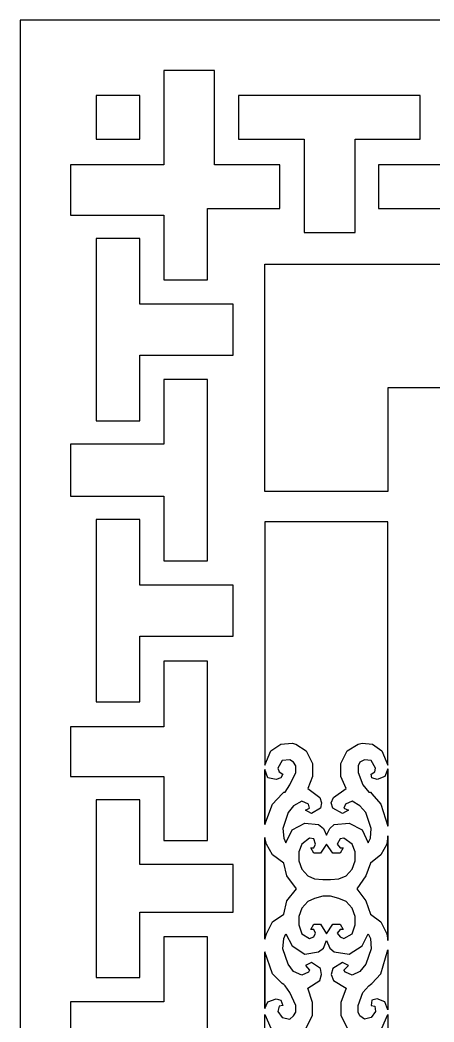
# Model space of a CAD drawing. Header units: centimetres. Extents: x -6.6 to 5.7, y -11.1 to 14.
# Drawn here: x -6.64 to -3.71, y 6.9 to 13.99 of the extents above; entities that cross this region are included whole.
import ezdxf

# ---------------------------------------------------------------- set-up
doc = ezdxf.new("R2010")
doc.units = ezdxf.units.CM
doc.header["$MEASUREMENT"] = 0

msp = doc.modelspace()

# ---------------------------------------------------------------- linework, layer by layer
at = {"color": 177}
for points, knots in [([(-6.63835, 13.98566), (-6.63835, 13.98566), (5.6716, 13.98566), (5.6716, 13.98566), (5.6716, 13.98566), (5.6716, 13.98566), (5.6716, 1.68635), (5.6716, 1.68635), (5.6716, 1.68635), (5.6716, 1.68635), (-6.63835, 1.68635), (-6.63835, 1.68635), (-6.63835, 1.68635), (-6.63835, 1.68635), (-6.63835, 13.98566), (-6.63835, 13.98566)], [0, 0, 0, 0, 0.2, 0.2, 0.2, 0.2, 0.4, 0.4, 0.4, 0.4, 0.6, 0.6, 0.6, 0.6, 1, 1, 1, 1]), ([(-5.2635, 13.6286), (-5.2635, 13.6286), (-5.2635, 12.9625), (-5.2635, 12.9625), (-5.2635, 12.9625), (-5.2635, 12.9625), (-4.79983, 12.9625), (-4.79983, 12.9625), (-4.79983, 12.9625), (-4.79983, 12.9625), (-4.79983, 12.65339), (-4.79983, 12.65339), (-4.79983, 12.65339), (-4.79983, 12.65339), (-5.31144, 12.65339), (-5.31144, 12.65339), (-5.31144, 12.65339), (-5.31144, 12.65339), (-5.31144, 12.14717), (-5.31144, 12.14717), (-5.31144, 12.14717), (-5.31144, 12.14717), (-5.62048, 12.14717), (-5.62048, 12.14717), (-5.62048, 12.14717), (-5.62048, 12.14717), (-5.62048, 12.60549), (-5.62048, 12.60549), (-5.62048, 12.60549), (-5.62048, 12.60549), (-6.28131, 12.60549), (-6.28131, 12.60549), (-6.28131, 12.60549), (-6.28131, 12.60549), (-6.28131, 12.9625), (-6.28131, 12.9625), (-6.28131, 12.9625), (-6.28131, 12.9625), (-5.62048, 12.9625), (-5.62048, 12.9625), (-5.62048, 12.9625), (-5.62048, 12.9625), (-5.62048, 13.6286), (-5.62048, 13.6286), (-5.62048, 13.6286), (-5.62048, 13.6286), (-5.2635, 13.6286), (-5.2635, 13.6286)], [0, 0, 0, 0, 0.0769231, 0.0769231, 0.0769231, 0.0769231, 0.1538462, 0.1538462, 0.1538462, 0.1538462, 0.2307692, 0.2307692, 0.2307692, 0.2307692, 0.3076923, 0.3076923, 0.3076923, 0.3076923, 0.3846154, 0.3846154, 0.3846154, 0.3846154, 0.4615385, 0.4615385, 0.4615385, 0.4615385, 0.5384615, 0.5384615, 0.5384615, 0.5384615, 0.6153846, 0.6153846, 0.6153846, 0.6153846, 0.6923077, 0.6923077, 0.6923077, 0.6923077, 0.7692308, 0.7692308, 0.7692308, 0.7692308, 0.8461538, 0.8461538, 0.8461538, 0.8461538, 1, 1, 1, 1]), ([(-3.27577, 13.6286), (-3.27577, 13.6286), (-3.27577, 12.9625), (-3.27577, 12.9625), (-3.27577, 12.9625), (-3.27577, 12.9625), (-2.81215, 12.9625), (-2.81215, 12.9625), (-2.81215, 12.9625), (-2.81215, 12.9625), (-2.81215, 12.65339), (-2.81215, 12.65339), (-2.81215, 12.65339), (-2.81215, 12.65339), (-4.10177, 12.65339), (-4.10177, 12.65339), (-4.10177, 12.65339), (-4.10177, 12.65339), (-4.10177, 12.9625), (-4.10177, 12.9625), (-4.10177, 12.9625), (-4.10177, 12.9625), (-3.63814, 12.9625), (-3.63814, 12.9625), (-3.63814, 12.9625), (-3.63814, 12.9625), (-3.63814, 13.6286), (-3.63814, 13.6286), (-3.63814, 13.6286), (-3.63814, 13.6286), (-3.27577, 13.6286), (-3.27577, 13.6286)], [0, 0, 0, 0, 0.1111111, 0.1111111, 0.1111111, 0.1111111, 0.2222222, 0.2222222, 0.2222222, 0.2222222, 0.3333333, 0.3333333, 0.3333333, 0.3333333, 0.4444444, 0.4444444, 0.4444444, 0.4444444, 0.5555556, 0.5555556, 0.5555556, 0.5555556, 0.6666667, 0.6666667, 0.6666667, 0.6666667, 0.7777778, 0.7777778, 0.7777778, 0.7777778, 1, 1, 1, 1]), ([(-5.79106, 13.45281), (-5.79106, 13.45281), (-5.79106, 13.14368), (-5.79106, 13.14368), (-5.79106, 13.14368), (-5.79106, 13.14368), (-6.10016, 13.14368), (-6.10016, 13.14368), (-6.10016, 13.14368), (-6.10016, 13.14368), (-6.10016, 13.45281), (-6.10016, 13.45281), (-6.10016, 13.45281), (-6.10016, 13.45281), (-5.79106, 13.45281), (-5.79106, 13.45281)], [0, 0, 0, 0, 0.2, 0.2, 0.2, 0.2, 0.4, 0.4, 0.4, 0.4, 0.6, 0.6, 0.6, 0.6, 1, 1, 1, 1]), ([(-4.62935, 12.4829), (-4.62935, 12.4829), (-4.62935, 13.14368), (-4.62935, 13.14368), (-4.62935, 13.14368), (-4.62935, 13.14368), (-5.09296, 13.14368), (-5.09296, 13.14368), (-5.09296, 13.14368), (-5.09296, 13.14368), (-5.09296, 13.45281), (-5.09296, 13.45281), (-5.09296, 13.45281), (-5.09296, 13.45281), (-3.80866, 13.45281), (-3.80866, 13.45281), (-3.80866, 13.45281), (-3.80866, 13.45281), (-3.80866, 13.14368), (-3.80866, 13.14368), (-3.80866, 13.14368), (-3.80866, 13.14368), (-4.26694, 13.14368), (-4.26694, 13.14368), (-4.26694, 13.14368), (-4.26694, 13.14368), (-4.26694, 12.4829), (-4.26694, 12.4829), (-4.26694, 12.4829), (-4.26694, 12.4829), (-4.62935, 12.4829), (-4.62935, 12.4829)], [0, 0, 0, 0, 0.1111111, 0.1111111, 0.1111111, 0.1111111, 0.2222222, 0.2222222, 0.2222222, 0.2222222, 0.3333333, 0.3333333, 0.3333333, 0.3333333, 0.4444444, 0.4444444, 0.4444444, 0.4444444, 0.5555556, 0.5555556, 0.5555556, 0.5555556, 0.6666667, 0.6666667, 0.6666667, 0.6666667, 0.7777778, 0.7777778, 0.7777778, 0.7777778, 1, 1, 1, 1]), ([(-5.13021, 11.6143), (-5.13021, 11.6143), (-5.79106, 11.6143), (-5.79106, 11.6143), (-5.79106, 11.6143), (-5.79106, 11.6143), (-5.79106, 11.15066), (-5.79106, 11.15066), (-5.79106, 11.15066), (-5.79106, 11.15066), (-6.10016, 11.15066), (-6.10016, 11.15066), (-6.10016, 11.15066), (-6.10016, 11.15066), (-6.10016, 12.44027), (-6.10016, 12.44027), (-6.10016, 12.44027), (-6.10016, 12.44027), (-5.79106, 12.44027), (-5.79106, 12.44027), (-5.79106, 12.44027), (-5.79106, 12.44027), (-5.79106, 11.9766), (-5.79106, 11.9766), (-5.79106, 11.9766), (-5.79106, 11.9766), (-5.13021, 11.9766), (-5.13021, 11.9766), (-5.13021, 11.9766), (-5.13021, 11.9766), (-5.13021, 11.6143), (-5.13021, 11.6143)], [0, 0, 0, 0, 0.1111111, 0.1111111, 0.1111111, 0.1111111, 0.2222222, 0.2222222, 0.2222222, 0.2222222, 0.3333333, 0.3333333, 0.3333333, 0.3333333, 0.4444444, 0.4444444, 0.4444444, 0.4444444, 0.5555556, 0.5555556, 0.5555556, 0.5555556, 0.6666667, 0.6666667, 0.6666667, 0.6666667, 0.7777778, 0.7777778, 0.7777778, 0.7777778, 1, 1, 1, 1]), ([(-3.29708, 11.38507), (-3.29708, 11.38507), (-3.29708, 12.25906), (-3.29708, 12.25906), (-3.29708, 12.25906), (-3.29708, 12.25906), (-4.90647, 12.25906), (-4.90647, 12.25906), (-4.90647, 12.25906), (-4.90647, 12.25906), (-4.90647, 10.6497), (-4.90647, 10.6497), (-4.90647, 10.6497), (-4.90647, 10.6497), (-4.03781, 10.6497), (-4.03781, 10.6497), (-4.03781, 10.6497), (-4.03781, 10.6497), (-4.03781, 11.38507), (-4.03781, 11.38507), (-4.03781, 11.38507), (-4.03781, 11.38507), (-3.29708, 11.38507), (-3.29708, 11.38507)], [0, 0, 0, 0, 0.1428571, 0.1428571, 0.1428571, 0.1428571, 0.2857143, 0.2857143, 0.2857143, 0.2857143, 0.4285714, 0.4285714, 0.4285714, 0.4285714, 0.5714286, 0.5714286, 0.5714286, 0.5714286, 0.7142857, 0.7142857, 0.7142857, 0.7142857, 1, 1, 1, 1]), ([(-6.28131, 10.98548), (-6.28131, 10.98548), (-5.62048, 10.98548), (-5.62048, 10.98548), (-5.62048, 10.98548), (-5.62048, 10.98548), (-5.62048, 11.44373), (-5.62048, 11.44373), (-5.62048, 11.44373), (-5.62048, 11.44373), (-5.31144, 11.44373), (-5.31144, 11.44373), (-5.31144, 11.44373), (-5.31144, 11.44373), (-5.31144, 10.15946), (-5.31144, 10.15946), (-5.31144, 10.15946), (-5.31144, 10.15946), (-5.62048, 10.15946), (-5.62048, 10.15946), (-5.62048, 10.15946), (-5.62048, 10.15946), (-5.62048, 10.61771), (-5.62048, 10.61771), (-5.62048, 10.61771), (-5.62048, 10.61771), (-6.28131, 10.61771), (-6.28131, 10.61771), (-6.28131, 10.61771), (-6.28131, 10.61771), (-6.28131, 10.98548), (-6.28131, 10.98548)], [0, 0, 0, 0, 0.1111111, 0.1111111, 0.1111111, 0.1111111, 0.2222222, 0.2222222, 0.2222222, 0.2222222, 0.3333333, 0.3333333, 0.3333333, 0.3333333, 0.4444444, 0.4444444, 0.4444444, 0.4444444, 0.5555556, 0.5555556, 0.5555556, 0.5555556, 0.6666667, 0.6666667, 0.6666667, 0.6666667, 0.7777778, 0.7777778, 0.7777778, 0.7777778, 1, 1, 1, 1]), ([(-5.13021, 9.62654), (-5.13021, 9.62654), (-5.79106, 9.62654), (-5.79106, 9.62654), (-5.79106, 9.62654), (-5.79106, 9.62654), (-5.79106, 9.16295), (-5.79106, 9.16295), (-5.79106, 9.16295), (-5.79106, 9.16295), (-6.10016, 9.16295), (-6.10016, 9.16295), (-6.10016, 9.16295), (-6.10016, 9.16295), (-6.10016, 10.45255), (-6.10016, 10.45255), (-6.10016, 10.45255), (-6.10016, 10.45255), (-5.79106, 10.45255), (-5.79106, 10.45255), (-5.79106, 10.45255), (-5.79106, 10.45255), (-5.79106, 9.98888), (-5.79106, 9.98888), (-5.79106, 9.98888), (-5.79106, 9.98888), (-5.13021, 9.98888), (-5.13021, 9.98888), (-5.13021, 9.98888), (-5.13021, 9.98888), (-5.13021, 9.62654), (-5.13021, 9.62654)], [0, 0, 0, 0, 0.1111111, 0.1111111, 0.1111111, 0.1111111, 0.2222222, 0.2222222, 0.2222222, 0.2222222, 0.3333333, 0.3333333, 0.3333333, 0.3333333, 0.4444444, 0.4444444, 0.4444444, 0.4444444, 0.5555556, 0.5555556, 0.5555556, 0.5555556, 0.6666667, 0.6666667, 0.6666667, 0.6666667, 0.7777778, 0.7777778, 0.7777778, 0.7777778, 1, 1, 1, 1]), ([(-4.90647, 8.71532), (-4.90647, 8.71532), (-4.90647, 10.43656), (-4.90647, 10.43656), (-4.90647, 10.43656), (-4.90647, 10.43656), (-4.03781, 10.43656), (-4.03781, 10.43656), (-4.03781, 10.43656), (-4.03781, 10.43656), (-4.03781, 8.71532), (-4.03781, 8.71532), (-4.03781, 8.71532), (-4.03781, 8.71532), (-4.08045, 8.81651), (-4.08045, 8.81651), (-4.08045, 8.81651), (-4.08045, 8.81651), (-4.14441, 8.86445), (-4.14441, 8.86445), (-4.14441, 8.86445), (-4.14441, 8.86445), (-4.21903, 8.8698), (-4.21903, 8.8698), (-4.21903, 8.8698), (-4.21903, 8.8698), (-4.24563, 8.86445), (-4.24563, 8.86445), (-4.24563, 8.86445), (-4.24563, 8.86445), (-4.32556, 8.81651), (-4.32556, 8.81651), (-4.32556, 8.81651), (-4.32556, 8.81651), (-4.36821, 8.72593), (-4.36821, 8.72593), (-4.36821, 8.72593), (-4.36821, 8.72593), (-4.36821, 8.63535), (-4.36821, 8.63535), (-4.36821, 8.63535), (-4.36821, 8.63535), (-4.33089, 8.55013), (-4.33089, 8.55013), (-4.33089, 8.55013), (-4.33089, 8.55013), (-4.42149, 8.48614), (-4.42149, 8.48614), (-4.42149, 8.48614), (-4.42149, 8.48614), (-4.4375, 8.44881), (-4.4375, 8.44881), (-4.4375, 8.44881), (-4.4375, 8.44881), (-4.42681, 8.41155), (-4.42681, 8.41155), (-4.42681, 8.41155), (-4.42681, 8.41155), (-4.35759, 8.37425), (-4.35759, 8.37425), (-4.35759, 8.37425), (-4.35759, 8.37425), (-4.31491, 8.39557), (-4.31491, 8.39557), (-4.31491, 8.39557), (-4.31491, 8.39557), (-4.34689, 8.41155), (-4.34689, 8.41155), (-4.34689, 8.41155), (-4.34689, 8.41155), (-4.3362, 8.4382), (-4.3362, 8.4382), (-4.3362, 8.4382), (-4.3362, 8.4382), (-4.28827, 8.45953), (-4.28827, 8.45953), (-4.28827, 8.45953), (-4.28827, 8.45953), (-4.23498, 8.42749), (-4.23498, 8.42749), (-4.23498, 8.42749), (-4.23498, 8.42749), (-4.19237, 8.37956), (-4.19237, 8.37956), (-4.19237, 8.37956), (-4.19237, 8.37956), (-4.15508, 8.26768), (-4.15508, 8.26768), (-4.15508, 8.26768), (-4.15508, 8.26768), (-4.16039, 8.19835), (-4.16039, 8.19835), (-4.16039, 8.19835), (-4.16039, 8.19835), (-4.17636, 8.16638), (-4.17636, 8.16638), (-4.17636, 8.16638), (-4.17636, 8.16638), (-4.21903, 8.25701), (-4.21903, 8.25701), (-4.21903, 8.25701), (-4.21903, 8.25701), (-4.30957, 8.30489), (-4.30957, 8.30489), (-4.30957, 8.30489), (-4.30957, 8.30489), (-4.41621, 8.29428), (-4.41621, 8.29428), (-4.41621, 8.29428), (-4.41621, 8.29428), (-4.44813, 8.26768), (-4.44813, 8.26768), (-4.44813, 8.26768), (-4.44813, 8.26768), (-4.46949, 8.21972), (-4.46949, 8.21972), (-4.46949, 8.21972), (-4.46949, 8.21972), (-4.49073, 8.26768), (-4.49073, 8.26768), (-4.49073, 8.26768), (-4.49073, 8.26768), (-4.52808, 8.29428), (-4.52808, 8.29428), (-4.52808, 8.29428), (-4.52808, 8.29428), (-4.62402, 8.30489), (-4.62402, 8.30489), (-4.62402, 8.30489), (-4.62402, 8.30489), (-4.71461, 8.25701), (-4.71461, 8.25701), (-4.71461, 8.25701), (-4.71461, 8.25701), (-4.75722, 8.16638), (-4.75722, 8.16638), (-4.75722, 8.16638), (-4.75722, 8.16638), (-4.77322, 8.19835), (-4.77322, 8.19835), (-4.77322, 8.19835), (-4.77322, 8.19835), (-4.77855, 8.26768), (-4.77855, 8.26768), (-4.77855, 8.26768), (-4.77855, 8.26768), (-4.74124, 8.37956), (-4.74124, 8.37956), (-4.74124, 8.37956), (-4.74124, 8.37956), (-4.70393, 8.42749), (-4.70393, 8.42749), (-4.70393, 8.42749), (-4.70393, 8.42749), (-4.64532, 8.45953), (-4.64532, 8.45953), (-4.64532, 8.45953), (-4.64532, 8.45953), (-4.59737, 8.4382), (-4.59737, 8.4382), (-4.59737, 8.4382), (-4.59737, 8.4382), (-4.59203, 8.41155), (-4.59203, 8.41155), (-4.59203, 8.41155), (-4.59203, 8.41155), (-4.61864, 8.39557), (-4.61864, 8.39557), (-4.61864, 8.39557), (-4.61864, 8.39557), (-4.57601, 8.37425), (-4.57601, 8.37425), (-4.57601, 8.37425), (-4.57601, 8.37425), (-4.51212, 8.41155), (-4.51212, 8.41155), (-4.51212, 8.41155), (-4.51212, 8.41155), (-4.50677, 8.44881), (-4.50677, 8.44881), (-4.50677, 8.44881), (-4.50677, 8.44881), (-4.51743, 8.48614), (-4.51743, 8.48614), (-4.51743, 8.48614), (-4.51743, 8.48614), (-4.60269, 8.55013), (-4.60269, 8.55013), (-4.60269, 8.55013), (-4.60269, 8.55013), (-4.57071, 8.63535), (-4.57071, 8.63535), (-4.57071, 8.63535), (-4.57071, 8.63535), (-4.57071, 8.72593), (-4.57071, 8.72593), (-4.57071, 8.72593), (-4.57071, 8.72593), (-4.61335, 8.81651), (-4.61335, 8.81651), (-4.61335, 8.81651), (-4.61335, 8.81651), (-4.68796, 8.86445), (-4.68796, 8.86445), (-4.68796, 8.86445), (-4.68796, 8.86445), (-4.71461, 8.8698), (-4.71461, 8.8698), (-4.71461, 8.8698), (-4.71461, 8.8698), (-4.79452, 8.86445), (-4.79452, 8.86445), (-4.79452, 8.86445), (-4.79452, 8.86445), (-4.86382, 8.81651), (-4.86382, 8.81651), (-4.86382, 8.81651), (-4.86382, 8.81651), (-4.90647, 8.71532), (-4.90647, 8.71532)], [0, 0, 0, 0, 0.0178571, 0.0178571, 0.0178571, 0.0178571, 0.0357143, 0.0357143, 0.0357143, 0.0357143, 0.0535714, 0.0535714, 0.0535714, 0.0535714, 0.0714286, 0.0714286, 0.0714286, 0.0714286, 0.0892857, 0.0892857, 0.0892857, 0.0892857, 0.1071429, 0.1071429, 0.1071429, 0.1071429, 0.125, 0.125, 0.125, 0.125, 0.1428571, 0.1428571, 0.1428571, 0.1428571, 0.1607143, 0.1607143, 0.1607143, 0.1607143, 0.1785714, 0.1785714, 0.1785714, 0.1785714, 0.1964286, 0.1964286, 0.1964286, 0.1964286, 0.2142857, 0.2142857, 0.2142857, 0.2142857, 0.2321429, 0.2321429, 0.2321429, 0.2321429, 0.25, 0.25, 0.25, 0.25, 0.2678571, 0.2678571, 0.2678571, 0.2678571, 0.2857143, 0.2857143, 0.2857143, 0.2857143, 0.3035714, 0.3035714, 0.3035714, 0.3035714, 0.3214286, 0.3214286, 0.3214286, 0.3214286, 0.3392857, 0.3392857, 0.3392857, 0.3392857, 0.3571429, 0.3571429, 0.3571429, 0.3571429, 0.375, 0.375, 0.375, 0.375, 0.3928571, 0.3928571, 0.3928571, 0.3928571, 0.4107143, 0.4107143, 0.4107143, 0.4107143, 0.4285714, 0.4285714, 0.4285714, 0.4285714, 0.4464286, 0.4464286, 0.4464286, 0.4464286, 0.4642857, 0.4642857, 0.4642857, 0.4642857, 0.4821429, 0.4821429, 0.4821429, 0.4821429, 0.5, 0.5, 0.5, 0.5, 0.5178571, 0.5178571, 0.5178571, 0.5178571, 0.5357143, 0.5357143, 0.5357143, 0.5357143, 0.5535714, 0.5535714, 0.5535714, 0.5535714, 0.5714286, 0.5714286, 0.5714286, 0.5714286, 0.5892857, 0.5892857, 0.5892857, 0.5892857, 0.6071429, 0.6071429, 0.6071429, 0.6071429, 0.625, 0.625, 0.625, 0.625, 0.6428571, 0.6428571, 0.6428571, 0.6428571, 0.6607143, 0.6607143, 0.6607143, 0.6607143, 0.6785714, 0.6785714, 0.6785714, 0.6785714, 0.6964286, 0.6964286, 0.6964286, 0.6964286, 0.7142857, 0.7142857, 0.7142857, 0.7142857, 0.7321429, 0.7321429, 0.7321429, 0.7321429, 0.75, 0.75, 0.75, 0.75, 0.7678571, 0.7678571, 0.7678571, 0.7678571, 0.7857143, 0.7857143, 0.7857143, 0.7857143, 0.8035714, 0.8035714, 0.8035714, 0.8035714, 0.8214286, 0.8214286, 0.8214286, 0.8214286, 0.8392857, 0.8392857, 0.8392857, 0.8392857, 0.8571429, 0.8571429, 0.8571429, 0.8571429, 0.875, 0.875, 0.875, 0.875, 0.8928571, 0.8928571, 0.8928571, 0.8928571, 0.9107143, 0.9107143, 0.9107143, 0.9107143, 0.9285714, 0.9285714, 0.9285714, 0.9285714, 0.9464286, 0.9464286, 0.9464286, 0.9464286, 0.9642857, 0.9642857, 0.9642857, 0.9642857, 1, 1, 1, 1]), ([(-6.28131, 8.98711), (-6.28131, 8.98711), (-5.62048, 8.98711), (-5.62048, 8.98711), (-5.62048, 8.98711), (-5.62048, 8.98711), (-5.62048, 9.45072), (-5.62048, 9.45072), (-5.62048, 9.45072), (-5.62048, 9.45072), (-5.31144, 9.45072), (-5.31144, 9.45072), (-5.31144, 9.45072), (-5.31144, 9.45072), (-5.31144, 8.18238), (-5.31144, 8.18238), (-5.31144, 8.18238), (-5.31144, 8.18238), (-5.62048, 8.18238), (-5.62048, 8.18238), (-5.62048, 8.18238), (-5.62048, 8.18238), (-5.62048, 8.63535), (-5.62048, 8.63535), (-5.62048, 8.63535), (-5.62048, 8.63535), (-6.28131, 8.63535), (-6.28131, 8.63535), (-6.28131, 8.63535), (-6.28131, 8.63535), (-6.28131, 8.98711), (-6.28131, 8.98711)], [0, 0, 0, 0, 0.1111111, 0.1111111, 0.1111111, 0.1111111, 0.2222222, 0.2222222, 0.2222222, 0.2222222, 0.3333333, 0.3333333, 0.3333333, 0.3333333, 0.4444444, 0.4444444, 0.4444444, 0.4444444, 0.5555556, 0.5555556, 0.5555556, 0.5555556, 0.6666667, 0.6666667, 0.6666667, 0.6666667, 0.7777778, 0.7777778, 0.7777778, 0.7777778, 1, 1, 1, 1]), ([(-4.90647, 8.68333), (-4.90647, 8.68333), (-4.88511, 8.62469), (-4.88511, 8.62469), (-4.88511, 8.62469), (-4.88511, 8.62469), (-4.82649, 8.61401), (-4.82649, 8.61401), (-4.82649, 8.61401), (-4.82649, 8.61401), (-4.79452, 8.62469), (-4.79452, 8.62469), (-4.79452, 8.62469), (-4.79452, 8.62469), (-4.77855, 8.65133), (-4.77855, 8.65133), (-4.77855, 8.65133), (-4.77855, 8.65133), (-4.80516, 8.66733), (-4.80516, 8.66733), (-4.80516, 8.66733), (-4.80516, 8.66733), (-4.81585, 8.69399), (-4.81585, 8.69399), (-4.81585, 8.69399), (-4.81585, 8.69399), (-4.78389, 8.74728), (-4.78389, 8.74728), (-4.78389, 8.74728), (-4.78389, 8.74728), (-4.73059, 8.75259), (-4.73059, 8.75259), (-4.73059, 8.75259), (-4.73059, 8.75259), (-4.70393, 8.73659), (-4.70393, 8.73659), (-4.70393, 8.73659), (-4.70393, 8.73659), (-4.68796, 8.70994), (-4.68796, 8.70994), (-4.68796, 8.70994), (-4.68796, 8.70994), (-4.68796, 8.66199), (-4.68796, 8.66199), (-4.68796, 8.66199), (-4.68796, 8.66199), (-4.73059, 8.57672), (-4.73059, 8.57672), (-4.73059, 8.57672), (-4.73059, 8.57672), (-4.76251, 8.52346), (-4.76251, 8.52346), (-4.76251, 8.52346), (-4.76251, 8.52346), (-4.77322, 8.52346), (-4.77322, 8.52346), (-4.77322, 8.52346), (-4.77322, 8.52346), (-4.78389, 8.5128), (-4.78389, 8.5128), (-4.78389, 8.5128), (-4.78389, 8.5128), (-4.85316, 8.4382), (-4.85316, 8.4382), (-4.85316, 8.4382), (-4.85316, 8.4382), (-4.90647, 8.29428), (-4.90647, 8.29428), (-4.90647, 8.29428), (-4.90647, 8.29428), (-4.90647, 8.68333), (-4.90647, 8.68333)], [0, 0, 0, 0, 0.0526316, 0.0526316, 0.0526316, 0.0526316, 0.1052632, 0.1052632, 0.1052632, 0.1052632, 0.1578947, 0.1578947, 0.1578947, 0.1578947, 0.2105263, 0.2105263, 0.2105263, 0.2105263, 0.2631579, 0.2631579, 0.2631579, 0.2631579, 0.3157895, 0.3157895, 0.3157895, 0.3157895, 0.3684211, 0.3684211, 0.3684211, 0.3684211, 0.4210526, 0.4210526, 0.4210526, 0.4210526, 0.4736842, 0.4736842, 0.4736842, 0.4736842, 0.5263158, 0.5263158, 0.5263158, 0.5263158, 0.5789474, 0.5789474, 0.5789474, 0.5789474, 0.6315789, 0.6315789, 0.6315789, 0.6315789, 0.6842105, 0.6842105, 0.6842105, 0.6842105, 0.7368421, 0.7368421, 0.7368421, 0.7368421, 0.7894737, 0.7894737, 0.7894737, 0.7894737, 0.8421053, 0.8421053, 0.8421053, 0.8421053, 0.8947368, 0.8947368, 0.8947368, 0.8947368, 1, 1, 1, 1]), ([(-4.03781, 8.28364), (-4.03781, 8.28364), (-4.08577, 8.4382), (-4.08577, 8.4382), (-4.08577, 8.4382), (-4.08577, 8.4382), (-4.14971, 8.5128), (-4.14971, 8.5128), (-4.14971, 8.5128), (-4.14971, 8.5128), (-4.16039, 8.52346), (-4.16039, 8.52346), (-4.16039, 8.52346), (-4.16039, 8.52346), (-4.17104, 8.52346), (-4.17104, 8.52346), (-4.17104, 8.52346), (-4.17104, 8.52346), (-4.21369, 8.57672), (-4.21369, 8.57672), (-4.21369, 8.57672), (-4.21369, 8.57672), (-4.24563, 8.66199), (-4.24563, 8.66199), (-4.24563, 8.66199), (-4.24563, 8.66199), (-4.24563, 8.70994), (-4.24563, 8.70994), (-4.24563, 8.70994), (-4.24563, 8.70994), (-4.23498, 8.73659), (-4.23498, 8.73659), (-4.23498, 8.73659), (-4.23498, 8.73659), (-4.20297, 8.75259), (-4.20297, 8.75259), (-4.20297, 8.75259), (-4.20297, 8.75259), (-4.15508, 8.74728), (-4.15508, 8.74728), (-4.15508, 8.74728), (-4.15508, 8.74728), (-4.12311, 8.69399), (-4.12311, 8.69399), (-4.12311, 8.69399), (-4.12311, 8.69399), (-4.12842, 8.66733), (-4.12842, 8.66733), (-4.12842, 8.66733), (-4.12842, 8.66733), (-4.15508, 8.65133), (-4.15508, 8.65133), (-4.15508, 8.65133), (-4.15508, 8.65133), (-4.14971, 8.62469), (-4.14971, 8.62469), (-4.14971, 8.62469), (-4.14971, 8.62469), (-4.11241, 8.61401), (-4.11241, 8.61401), (-4.11241, 8.61401), (-4.11241, 8.61401), (-4.05913, 8.63535), (-4.05913, 8.63535), (-4.05913, 8.63535), (-4.05913, 8.63535), (-4.03781, 8.68864), (-4.03781, 8.68864), (-4.03781, 8.68864), (-4.03781, 8.68864), (-4.03781, 8.28364), (-4.03781, 8.28364)], [0, 0, 0, 0, 0.0526316, 0.0526316, 0.0526316, 0.0526316, 0.1052632, 0.1052632, 0.1052632, 0.1052632, 0.1578947, 0.1578947, 0.1578947, 0.1578947, 0.2105263, 0.2105263, 0.2105263, 0.2105263, 0.2631579, 0.2631579, 0.2631579, 0.2631579, 0.3157895, 0.3157895, 0.3157895, 0.3157895, 0.3684211, 0.3684211, 0.3684211, 0.3684211, 0.4210526, 0.4210526, 0.4210526, 0.4210526, 0.4736842, 0.4736842, 0.4736842, 0.4736842, 0.5263158, 0.5263158, 0.5263158, 0.5263158, 0.5789474, 0.5789474, 0.5789474, 0.5789474, 0.6315789, 0.6315789, 0.6315789, 0.6315789, 0.6842105, 0.6842105, 0.6842105, 0.6842105, 0.7368421, 0.7368421, 0.7368421, 0.7368421, 0.7894737, 0.7894737, 0.7894737, 0.7894737, 0.8421053, 0.8421053, 0.8421053, 0.8421053, 0.8947368, 0.8947368, 0.8947368, 0.8947368, 1, 1, 1, 1]), ([(-4.90647, 8.29428), (-4.90647, 8.29428), (-4.90647, 8.68333), (-4.90647, 8.68333), (-4.90647, 8.68333), (-4.90647, 8.68333), (-4.90647, 8.29428), (-4.90647, 8.29428)], [0, 0, 0, 0, 0.3333333, 0.3333333, 0.3333333, 0.3333333, 1, 1, 1, 1]), ([(-4.03781, 8.68864), (-4.03781, 8.68864), (-4.03781, 8.28364), (-4.03781, 8.28364), (-4.03781, 8.28364), (-4.03781, 8.28364), (-4.03781, 8.68864), (-4.03781, 8.68864)], [0, 0, 0, 0, 0.3333333, 0.3333333, 0.3333333, 0.3333333, 1, 1, 1, 1]), ([(-5.13021, 7.67614), (-5.13021, 7.67614), (-5.79106, 7.67614), (-5.79106, 7.67614), (-5.79106, 7.67614), (-5.79106, 7.67614), (-5.79106, 7.2125), (-5.79106, 7.2125), (-5.79106, 7.2125), (-5.79106, 7.2125), (-6.10016, 7.2125), (-6.10016, 7.2125), (-6.10016, 7.2125), (-6.10016, 7.2125), (-6.10016, 8.47017), (-6.10016, 8.47017), (-6.10016, 8.47017), (-6.10016, 8.47017), (-5.79106, 8.47017), (-5.79106, 8.47017), (-5.79106, 8.47017), (-5.79106, 8.47017), (-5.79106, 8.01182), (-5.79106, 8.01182), (-5.79106, 8.01182), (-5.79106, 8.01182), (-5.13021, 8.01182), (-5.13021, 8.01182), (-5.13021, 8.01182), (-5.13021, 8.01182), (-5.13021, 7.67614), (-5.13021, 7.67614)], [0, 0, 0, 0, 0.1111111, 0.1111111, 0.1111111, 0.1111111, 0.2222222, 0.2222222, 0.2222222, 0.2222222, 0.3333333, 0.3333333, 0.3333333, 0.3333333, 0.4444444, 0.4444444, 0.4444444, 0.4444444, 0.5555556, 0.5555556, 0.5555556, 0.5555556, 0.6666667, 0.6666667, 0.6666667, 0.6666667, 0.7777778, 0.7777778, 0.7777778, 0.7777778, 1, 1, 1, 1]), ([(-4.90647, 8.20368), (-4.90647, 8.20368), (-4.89576, 8.15578), (-4.89576, 8.15578), (-4.89576, 8.15578), (-4.89576, 8.15578), (-4.85316, 8.08112), (-4.85316, 8.08112), (-4.85316, 8.08112), (-4.85316, 8.08112), (-4.77322, 8.02252), (-4.77322, 8.02252), (-4.77322, 8.02252), (-4.77322, 8.02252), (-4.75192, 7.93196), (-4.75192, 7.93196), (-4.75192, 7.93196), (-4.75192, 7.93196), (-4.68266, 7.84135), (-4.68266, 7.84135), (-4.68266, 7.84135), (-4.68266, 7.84135), (-4.75192, 7.75609), (-4.75192, 7.75609), (-4.75192, 7.75609), (-4.75192, 7.75609), (-4.77322, 7.66016), (-4.77322, 7.66016), (-4.77322, 7.66016), (-4.77322, 7.66016), (-4.85316, 7.60685), (-4.85316, 7.60685), (-4.85316, 7.60685), (-4.85316, 7.60685), (-4.89576, 7.52156), (-4.89576, 7.52156), (-4.89576, 7.52156), (-4.89576, 7.52156), (-4.90647, 7.48426), (-4.90647, 7.48426), (-4.90647, 7.48426), (-4.90647, 7.48426), (-4.90647, 8.20368), (-4.90647, 8.20368)], [0, 0, 0, 0, 0.0833333, 0.0833333, 0.0833333, 0.0833333, 0.1666667, 0.1666667, 0.1666667, 0.1666667, 0.25, 0.25, 0.25, 0.25, 0.3333333, 0.3333333, 0.3333333, 0.3333333, 0.4166667, 0.4166667, 0.4166667, 0.4166667, 0.5, 0.5, 0.5, 0.5, 0.5833333, 0.5833333, 0.5833333, 0.5833333, 0.6666667, 0.6666667, 0.6666667, 0.6666667, 0.75, 0.75, 0.75, 0.75, 0.8333333, 0.8333333, 0.8333333, 0.8333333, 1, 1, 1, 1]), ([(-4.90647, 7.48426), (-4.90647, 7.48426), (-4.90647, 8.20368), (-4.90647, 8.20368), (-4.90647, 8.20368), (-4.90647, 8.20368), (-4.90647, 7.48426), (-4.90647, 7.48426)], [0, 0, 0, 0, 0.3333333, 0.3333333, 0.3333333, 0.3333333, 1, 1, 1, 1]), ([(-4.49073, 7.90527), (-4.49073, 7.90527), (-4.49611, 7.90527), (-4.49611, 7.90527), (-4.49611, 7.90527), (-4.49611, 7.90527), (-4.55473, 7.91062), (-4.55473, 7.91062), (-4.55473, 7.91062), (-4.55473, 7.91062), (-4.60269, 7.93196), (-4.60269, 7.93196), (-4.60269, 7.93196), (-4.60269, 7.93196), (-4.64532, 7.9799), (-4.64532, 7.9799), (-4.64532, 7.9799), (-4.64532, 7.9799), (-4.66669, 8.0385), (-4.66669, 8.0385), (-4.66669, 8.0385), (-4.66669, 8.0385), (-4.66669, 8.10248), (-4.66669, 8.10248), (-4.66669, 8.10248), (-4.66669, 8.10248), (-4.64532, 8.15578), (-4.64532, 8.15578), (-4.64532, 8.15578), (-4.64532, 8.15578), (-4.59203, 8.19835), (-4.59203, 8.19835), (-4.59203, 8.19835), (-4.59203, 8.19835), (-4.56005, 8.19303), (-4.56005, 8.19303), (-4.56005, 8.19303), (-4.56005, 8.19303), (-4.54937, 8.15578), (-4.54937, 8.15578), (-4.54937, 8.15578), (-4.54937, 8.15578), (-4.56005, 8.12912), (-4.56005, 8.12912), (-4.56005, 8.12912), (-4.56005, 8.12912), (-4.58142, 8.12912), (-4.58142, 8.12912), (-4.58142, 8.12912), (-4.58142, 8.12912), (-4.56005, 8.09183), (-4.56005, 8.09183), (-4.56005, 8.09183), (-4.56005, 8.09183), (-4.51212, 8.09183), (-4.51212, 8.09183), (-4.51212, 8.09183), (-4.51212, 8.09183), (-4.46949, 8.15578), (-4.46949, 8.15578), (-4.46949, 8.15578), (-4.46949, 8.15578), (-4.42681, 8.09183), (-4.42681, 8.09183), (-4.42681, 8.09183), (-4.42681, 8.09183), (-4.37352, 8.09183), (-4.37352, 8.09183), (-4.37352, 8.09183), (-4.37352, 8.09183), (-4.35219, 8.12912), (-4.35219, 8.12912), (-4.35219, 8.12912), (-4.35219, 8.12912), (-4.37352, 8.12912), (-4.37352, 8.12912), (-4.37352, 8.12912), (-4.37352, 8.12912), (-4.39482, 8.15578), (-4.39482, 8.15578), (-4.39482, 8.15578), (-4.39482, 8.15578), (-4.37352, 8.19303), (-4.37352, 8.19303), (-4.37352, 8.19303), (-4.37352, 8.19303), (-4.34689, 8.19835), (-4.34689, 8.19835), (-4.34689, 8.19835), (-4.34689, 8.19835), (-4.28827, 8.15578), (-4.28827, 8.15578), (-4.28827, 8.15578), (-4.28827, 8.15578), (-4.26694, 8.10248), (-4.26694, 8.10248), (-4.26694, 8.10248), (-4.26694, 8.10248), (-4.26694, 8.0385), (-4.26694, 8.0385), (-4.26694, 8.0385), (-4.26694, 8.0385), (-4.28827, 7.9799), (-4.28827, 7.9799), (-4.28827, 7.9799), (-4.28827, 7.9799), (-4.33089, 7.93196), (-4.33089, 7.93196), (-4.33089, 7.93196), (-4.33089, 7.93196), (-4.38425, 7.91062), (-4.38425, 7.91062), (-4.38425, 7.91062), (-4.38425, 7.91062), (-4.44283, 7.90527), (-4.44283, 7.90527), (-4.44283, 7.90527), (-4.44283, 7.90527), (-4.45879, 7.90527), (-4.45879, 7.90527), (-4.45879, 7.90527), (-4.45879, 7.90527), (-4.46949, 7.90527), (-4.46949, 7.90527), (-4.46949, 7.90527), (-4.46949, 7.90527), (-4.4801, 7.90527), (-4.4801, 7.90527), (-4.4801, 7.90527), (-4.4801, 7.90527), (-4.49073, 7.90527), (-4.49073, 7.90527)], [0, 0, 0, 0, 0.0294118, 0.0294118, 0.0294118, 0.0294118, 0.0588235, 0.0588235, 0.0588235, 0.0588235, 0.0882353, 0.0882353, 0.0882353, 0.0882353, 0.1176471, 0.1176471, 0.1176471, 0.1176471, 0.1470588, 0.1470588, 0.1470588, 0.1470588, 0.1764706, 0.1764706, 0.1764706, 0.1764706, 0.2058824, 0.2058824, 0.2058824, 0.2058824, 0.2352941, 0.2352941, 0.2352941, 0.2352941, 0.2647059, 0.2647059, 0.2647059, 0.2647059, 0.2941176, 0.2941176, 0.2941176, 0.2941176, 0.3235294, 0.3235294, 0.3235294, 0.3235294, 0.3529412, 0.3529412, 0.3529412, 0.3529412, 0.3823529, 0.3823529, 0.3823529, 0.3823529, 0.4117647, 0.4117647, 0.4117647, 0.4117647, 0.4411765, 0.4411765, 0.4411765, 0.4411765, 0.4705882, 0.4705882, 0.4705882, 0.4705882, 0.5, 0.5, 0.5, 0.5, 0.5294118, 0.5294118, 0.5294118, 0.5294118, 0.5588235, 0.5588235, 0.5588235, 0.5588235, 0.5882353, 0.5882353, 0.5882353, 0.5882353, 0.6176471, 0.6176471, 0.6176471, 0.6176471, 0.6470588, 0.6470588, 0.6470588, 0.6470588, 0.6764706, 0.6764706, 0.6764706, 0.6764706, 0.7058824, 0.7058824, 0.7058824, 0.7058824, 0.7352941, 0.7352941, 0.7352941, 0.7352941, 0.7647059, 0.7647059, 0.7647059, 0.7647059, 0.7941176, 0.7941176, 0.7941176, 0.7941176, 0.8235294, 0.8235294, 0.8235294, 0.8235294, 0.8529412, 0.8529412, 0.8529412, 0.8529412, 0.8823529, 0.8823529, 0.8823529, 0.8823529, 0.9117647, 0.9117647, 0.9117647, 0.9117647, 0.9411765, 0.9411765, 0.9411765, 0.9411765, 1, 1, 1, 1]), ([(-4.03781, 7.47367), (-4.03781, 7.47367), (-4.04315, 7.52156), (-4.04315, 7.52156), (-4.04315, 7.52156), (-4.04315, 7.52156), (-4.08577, 7.60685), (-4.08577, 7.60685), (-4.08577, 7.60685), (-4.08577, 7.60685), (-4.16039, 7.66016), (-4.16039, 7.66016), (-4.16039, 7.66016), (-4.16039, 7.66016), (-4.19237, 7.75609), (-4.19237, 7.75609), (-4.19237, 7.75609), (-4.19237, 7.75609), (-4.25633, 7.84135), (-4.25633, 7.84135), (-4.25633, 7.84135), (-4.25633, 7.84135), (-4.19237, 7.93196), (-4.19237, 7.93196), (-4.19237, 7.93196), (-4.19237, 7.93196), (-4.16039, 8.02252), (-4.16039, 8.02252), (-4.16039, 8.02252), (-4.16039, 8.02252), (-4.08577, 8.08112), (-4.08577, 8.08112), (-4.08577, 8.08112), (-4.08577, 8.08112), (-4.04315, 8.15578), (-4.04315, 8.15578), (-4.04315, 8.15578), (-4.04315, 8.15578), (-4.03781, 8.21437), (-4.03781, 8.21437), (-4.03781, 8.21437), (-4.03781, 8.21437), (-4.03781, 7.47367), (-4.03781, 7.47367)], [0, 0, 0, 0, 0.0833333, 0.0833333, 0.0833333, 0.0833333, 0.1666667, 0.1666667, 0.1666667, 0.1666667, 0.25, 0.25, 0.25, 0.25, 0.3333333, 0.3333333, 0.3333333, 0.3333333, 0.4166667, 0.4166667, 0.4166667, 0.4166667, 0.5, 0.5, 0.5, 0.5, 0.5833333, 0.5833333, 0.5833333, 0.5833333, 0.6666667, 0.6666667, 0.6666667, 0.6666667, 0.75, 0.75, 0.75, 0.75, 0.8333333, 0.8333333, 0.8333333, 0.8333333, 1, 1, 1, 1]), ([(-4.03781, 8.21437), (-4.03781, 8.21437), (-4.03781, 7.47367), (-4.03781, 7.47367), (-4.03781, 7.47367), (-4.03781, 7.47367), (-4.03781, 8.21437), (-4.03781, 8.21437)], [0, 0, 0, 0, 0.3333333, 0.3333333, 0.3333333, 0.3333333, 1, 1, 1, 1]), ([(-4.46949, 7.78807), (-4.46949, 7.78807), (-4.45879, 7.78807), (-4.45879, 7.78807), (-4.45879, 7.78807), (-4.45879, 7.78807), (-4.44283, 7.78807), (-4.44283, 7.78807), (-4.44283, 7.78807), (-4.44283, 7.78807), (-4.38425, 7.77206), (-4.38425, 7.77206), (-4.38425, 7.77206), (-4.38425, 7.77206), (-4.33089, 7.75077), (-4.33089, 7.75077), (-4.33089, 7.75077), (-4.33089, 7.75077), (-4.28827, 7.7028), (-4.28827, 7.7028), (-4.28827, 7.7028), (-4.28827, 7.7028), (-4.26694, 7.64415), (-4.26694, 7.64415), (-4.26694, 7.64415), (-4.26694, 7.64415), (-4.26694, 7.58558), (-4.26694, 7.58558), (-4.26694, 7.58558), (-4.26694, 7.58558), (-4.28827, 7.52156), (-4.28827, 7.52156), (-4.28827, 7.52156), (-4.28827, 7.52156), (-4.34689, 7.48963), (-4.34689, 7.48963), (-4.34689, 7.48963), (-4.34689, 7.48963), (-4.37352, 7.50029), (-4.37352, 7.50029), (-4.37352, 7.50029), (-4.37352, 7.50029), (-4.39482, 7.52695), (-4.39482, 7.52695), (-4.39482, 7.52695), (-4.39482, 7.52695), (-4.37352, 7.55356), (-4.37352, 7.55356), (-4.37352, 7.55356), (-4.37352, 7.55356), (-4.35219, 7.55356), (-4.35219, 7.55356), (-4.35219, 7.55356), (-4.35219, 7.55356), (-4.37352, 7.59089), (-4.37352, 7.59089), (-4.37352, 7.59089), (-4.37352, 7.59089), (-4.42681, 7.59089), (-4.42681, 7.59089), (-4.42681, 7.59089), (-4.42681, 7.59089), (-4.46949, 7.52156), (-4.46949, 7.52156), (-4.46949, 7.52156), (-4.46949, 7.52156), (-4.51212, 7.59089), (-4.51212, 7.59089), (-4.51212, 7.59089), (-4.51212, 7.59089), (-4.56005, 7.59089), (-4.56005, 7.59089), (-4.56005, 7.59089), (-4.56005, 7.59089), (-4.58142, 7.55356), (-4.58142, 7.55356), (-4.58142, 7.55356), (-4.58142, 7.55356), (-4.56005, 7.55356), (-4.56005, 7.55356), (-4.56005, 7.55356), (-4.56005, 7.55356), (-4.54937, 7.52695), (-4.54937, 7.52695), (-4.54937, 7.52695), (-4.54937, 7.52695), (-4.56005, 7.50029), (-4.56005, 7.50029), (-4.56005, 7.50029), (-4.56005, 7.50029), (-4.59203, 7.48963), (-4.59203, 7.48963), (-4.59203, 7.48963), (-4.59203, 7.48963), (-4.64532, 7.52156), (-4.64532, 7.52156), (-4.64532, 7.52156), (-4.64532, 7.52156), (-4.66669, 7.58558), (-4.66669, 7.58558), (-4.66669, 7.58558), (-4.66669, 7.58558), (-4.66669, 7.64415), (-4.66669, 7.64415), (-4.66669, 7.64415), (-4.66669, 7.64415), (-4.64532, 7.7028), (-4.64532, 7.7028), (-4.64532, 7.7028), (-4.64532, 7.7028), (-4.60269, 7.75077), (-4.60269, 7.75077), (-4.60269, 7.75077), (-4.60269, 7.75077), (-4.55473, 7.77206), (-4.55473, 7.77206), (-4.55473, 7.77206), (-4.55473, 7.77206), (-4.49611, 7.78807), (-4.49611, 7.78807), (-4.49611, 7.78807), (-4.49611, 7.78807), (-4.49073, 7.78807), (-4.49073, 7.78807), (-4.49073, 7.78807), (-4.49073, 7.78807), (-4.4801, 7.78807), (-4.4801, 7.78807), (-4.4801, 7.78807), (-4.4801, 7.78807), (-4.46949, 7.78807), (-4.46949, 7.78807)], [0, 0, 0, 0, 0.0294118, 0.0294118, 0.0294118, 0.0294118, 0.0588235, 0.0588235, 0.0588235, 0.0588235, 0.0882353, 0.0882353, 0.0882353, 0.0882353, 0.1176471, 0.1176471, 0.1176471, 0.1176471, 0.1470588, 0.1470588, 0.1470588, 0.1470588, 0.1764706, 0.1764706, 0.1764706, 0.1764706, 0.2058824, 0.2058824, 0.2058824, 0.2058824, 0.2352941, 0.2352941, 0.2352941, 0.2352941, 0.2647059, 0.2647059, 0.2647059, 0.2647059, 0.2941176, 0.2941176, 0.2941176, 0.2941176, 0.3235294, 0.3235294, 0.3235294, 0.3235294, 0.3529412, 0.3529412, 0.3529412, 0.3529412, 0.3823529, 0.3823529, 0.3823529, 0.3823529, 0.4117647, 0.4117647, 0.4117647, 0.4117647, 0.4411765, 0.4411765, 0.4411765, 0.4411765, 0.4705882, 0.4705882, 0.4705882, 0.4705882, 0.5, 0.5, 0.5, 0.5, 0.5294118, 0.5294118, 0.5294118, 0.5294118, 0.5588235, 0.5588235, 0.5588235, 0.5588235, 0.5882353, 0.5882353, 0.5882353, 0.5882353, 0.6176471, 0.6176471, 0.6176471, 0.6176471, 0.6470588, 0.6470588, 0.6470588, 0.6470588, 0.6764706, 0.6764706, 0.6764706, 0.6764706, 0.7058824, 0.7058824, 0.7058824, 0.7058824, 0.7352941, 0.7352941, 0.7352941, 0.7352941, 0.7647059, 0.7647059, 0.7647059, 0.7647059, 0.7941176, 0.7941176, 0.7941176, 0.7941176, 0.8235294, 0.8235294, 0.8235294, 0.8235294, 0.8529412, 0.8529412, 0.8529412, 0.8529412, 0.8823529, 0.8823529, 0.8823529, 0.8823529, 0.9117647, 0.9117647, 0.9117647, 0.9117647, 0.9411765, 0.9411765, 0.9411765, 0.9411765, 1, 1, 1, 1]), ([(-4.90647, 6.95141), (-4.90647, 6.95141), (-4.90647, 5.24081), (-4.90647, 5.24081), (-4.90647, 5.24081), (-4.90647, 5.24081), (-4.03781, 5.24081), (-4.03781, 5.24081), (-4.03781, 5.24081), (-4.03781, 5.24081), (-4.03781, 6.95141), (-4.03781, 6.95141), (-4.03781, 6.95141), (-4.03781, 6.95141), (-4.08045, 6.85551), (-4.08045, 6.85551), (-4.08045, 6.85551), (-4.08045, 6.85551), (-4.14441, 6.80755), (-4.14441, 6.80755), (-4.14441, 6.80755), (-4.14441, 6.80755), (-4.21903, 6.79152), (-4.21903, 6.79152), (-4.21903, 6.79152), (-4.21903, 6.79152), (-4.24563, 6.80221), (-4.24563, 6.80221), (-4.24563, 6.80221), (-4.24563, 6.80221), (-4.32556, 6.85551), (-4.32556, 6.85551), (-4.32556, 6.85551), (-4.32556, 6.85551), (-4.36821, 6.94608), (-4.36821, 6.94608), (-4.36821, 6.94608), (-4.36821, 6.94608), (-4.36821, 7.03663), (-4.36821, 7.03663), (-4.36821, 7.03663), (-4.36821, 7.03663), (-4.33089, 7.13794), (-4.33089, 7.13794), (-4.33089, 7.13794), (-4.33089, 7.13794), (-4.42149, 7.19119), (-4.42149, 7.19119), (-4.42149, 7.19119), (-4.42149, 7.19119), (-4.4375, 7.23382), (-4.4375, 7.23382), (-4.4375, 7.23382), (-4.4375, 7.23382), (-4.42681, 7.27643), (-4.42681, 7.27643), (-4.42681, 7.27643), (-4.42681, 7.27643), (-4.35759, 7.31909), (-4.35759, 7.31909), (-4.35759, 7.31909), (-4.35759, 7.31909), (-4.31491, 7.29776), (-4.31491, 7.29776), (-4.31491, 7.29776), (-4.31491, 7.29776), (-4.34689, 7.26584), (-4.34689, 7.26584), (-4.34689, 7.26584), (-4.34689, 7.26584), (-4.3362, 7.24979), (-4.3362, 7.24979), (-4.3362, 7.24979), (-4.3362, 7.24979), (-4.28827, 7.22854), (-4.28827, 7.22854), (-4.28827, 7.22854), (-4.28827, 7.22854), (-4.23498, 7.25516), (-4.23498, 7.25516), (-4.23498, 7.25516), (-4.23498, 7.25516), (-4.19237, 7.30843), (-4.19237, 7.30843), (-4.19237, 7.30843), (-4.19237, 7.30843), (-4.15508, 7.41501), (-4.15508, 7.41501), (-4.15508, 7.41501), (-4.15508, 7.41501), (-4.16039, 7.48963), (-4.16039, 7.48963), (-4.16039, 7.48963), (-4.16039, 7.48963), (-4.17636, 7.52156), (-4.17636, 7.52156), (-4.17636, 7.52156), (-4.17636, 7.52156), (-4.21903, 7.43633), (-4.21903, 7.43633), (-4.21903, 7.43633), (-4.21903, 7.43633), (-4.30957, 7.37773), (-4.30957, 7.37773), (-4.30957, 7.37773), (-4.30957, 7.37773), (-4.41621, 7.39372), (-4.41621, 7.39372), (-4.41621, 7.39372), (-4.41621, 7.39372), (-4.44813, 7.42039), (-4.44813, 7.42039), (-4.44813, 7.42039), (-4.44813, 7.42039), (-4.46949, 7.47367), (-4.46949, 7.47367), (-4.46949, 7.47367), (-4.46949, 7.47367), (-4.49073, 7.42039), (-4.49073, 7.42039), (-4.49073, 7.42039), (-4.49073, 7.42039), (-4.52808, 7.39372), (-4.52808, 7.39372), (-4.52808, 7.39372), (-4.52808, 7.39372), (-4.62402, 7.37773), (-4.62402, 7.37773), (-4.62402, 7.37773), (-4.62402, 7.37773), (-4.71461, 7.43633), (-4.71461, 7.43633), (-4.71461, 7.43633), (-4.71461, 7.43633), (-4.75722, 7.52156), (-4.75722, 7.52156), (-4.75722, 7.52156), (-4.75722, 7.52156), (-4.77322, 7.48963), (-4.77322, 7.48963), (-4.77322, 7.48963), (-4.77322, 7.48963), (-4.77855, 7.41501), (-4.77855, 7.41501), (-4.77855, 7.41501), (-4.77855, 7.41501), (-4.74124, 7.30843), (-4.74124, 7.30843), (-4.74124, 7.30843), (-4.74124, 7.30843), (-4.70393, 7.25516), (-4.70393, 7.25516), (-4.70393, 7.25516), (-4.70393, 7.25516), (-4.64532, 7.22854), (-4.64532, 7.22854), (-4.64532, 7.22854), (-4.64532, 7.22854), (-4.59737, 7.24979), (-4.59737, 7.24979), (-4.59737, 7.24979), (-4.59737, 7.24979), (-4.59203, 7.26584), (-4.59203, 7.26584), (-4.59203, 7.26584), (-4.59203, 7.26584), (-4.61864, 7.29776), (-4.61864, 7.29776), (-4.61864, 7.29776), (-4.61864, 7.29776), (-4.57601, 7.31909), (-4.57601, 7.31909), (-4.57601, 7.31909), (-4.57601, 7.31909), (-4.51212, 7.27643), (-4.51212, 7.27643), (-4.51212, 7.27643), (-4.51212, 7.27643), (-4.50677, 7.23382), (-4.50677, 7.23382), (-4.50677, 7.23382), (-4.50677, 7.23382), (-4.51743, 7.19119), (-4.51743, 7.19119), (-4.51743, 7.19119), (-4.51743, 7.19119), (-4.60269, 7.13794), (-4.60269, 7.13794), (-4.60269, 7.13794), (-4.60269, 7.13794), (-4.57071, 7.03663), (-4.57071, 7.03663), (-4.57071, 7.03663), (-4.57071, 7.03663), (-4.57071, 6.94608), (-4.57071, 6.94608), (-4.57071, 6.94608), (-4.57071, 6.94608), (-4.61335, 6.85551), (-4.61335, 6.85551), (-4.61335, 6.85551), (-4.61335, 6.85551), (-4.68796, 6.80221), (-4.68796, 6.80221), (-4.68796, 6.80221), (-4.68796, 6.80221), (-4.71461, 6.79152), (-4.71461, 6.79152), (-4.71461, 6.79152), (-4.71461, 6.79152), (-4.79452, 6.80755), (-4.79452, 6.80755), (-4.79452, 6.80755), (-4.79452, 6.80755), (-4.86382, 6.85551), (-4.86382, 6.85551), (-4.86382, 6.85551), (-4.86382, 6.85551), (-4.90647, 6.95141), (-4.90647, 6.95141)], [0, 0, 0, 0, 0.0178571, 0.0178571, 0.0178571, 0.0178571, 0.0357143, 0.0357143, 0.0357143, 0.0357143, 0.0535714, 0.0535714, 0.0535714, 0.0535714, 0.0714286, 0.0714286, 0.0714286, 0.0714286, 0.0892857, 0.0892857, 0.0892857, 0.0892857, 0.1071429, 0.1071429, 0.1071429, 0.1071429, 0.125, 0.125, 0.125, 0.125, 0.1428571, 0.1428571, 0.1428571, 0.1428571, 0.1607143, 0.1607143, 0.1607143, 0.1607143, 0.1785714, 0.1785714, 0.1785714, 0.1785714, 0.1964286, 0.1964286, 0.1964286, 0.1964286, 0.2142857, 0.2142857, 0.2142857, 0.2142857, 0.2321429, 0.2321429, 0.2321429, 0.2321429, 0.25, 0.25, 0.25, 0.25, 0.2678571, 0.2678571, 0.2678571, 0.2678571, 0.2857143, 0.2857143, 0.2857143, 0.2857143, 0.3035714, 0.3035714, 0.3035714, 0.3035714, 0.3214286, 0.3214286, 0.3214286, 0.3214286, 0.3392857, 0.3392857, 0.3392857, 0.3392857, 0.3571429, 0.3571429, 0.3571429, 0.3571429, 0.375, 0.375, 0.375, 0.375, 0.3928571, 0.3928571, 0.3928571, 0.3928571, 0.4107143, 0.4107143, 0.4107143, 0.4107143, 0.4285714, 0.4285714, 0.4285714, 0.4285714, 0.4464286, 0.4464286, 0.4464286, 0.4464286, 0.4642857, 0.4642857, 0.4642857, 0.4642857, 0.4821429, 0.4821429, 0.4821429, 0.4821429, 0.5, 0.5, 0.5, 0.5, 0.5178571, 0.5178571, 0.5178571, 0.5178571, 0.5357143, 0.5357143, 0.5357143, 0.5357143, 0.5535714, 0.5535714, 0.5535714, 0.5535714, 0.5714286, 0.5714286, 0.5714286, 0.5714286, 0.5892857, 0.5892857, 0.5892857, 0.5892857, 0.6071429, 0.6071429, 0.6071429, 0.6071429, 0.625, 0.625, 0.625, 0.625, 0.6428571, 0.6428571, 0.6428571, 0.6428571, 0.6607143, 0.6607143, 0.6607143, 0.6607143, 0.6785714, 0.6785714, 0.6785714, 0.6785714, 0.6964286, 0.6964286, 0.6964286, 0.6964286, 0.7142857, 0.7142857, 0.7142857, 0.7142857, 0.7321429, 0.7321429, 0.7321429, 0.7321429, 0.75, 0.75, 0.75, 0.75, 0.7678571, 0.7678571, 0.7678571, 0.7678571, 0.7857143, 0.7857143, 0.7857143, 0.7857143, 0.8035714, 0.8035714, 0.8035714, 0.8035714, 0.8214286, 0.8214286, 0.8214286, 0.8214286, 0.8392857, 0.8392857, 0.8392857, 0.8392857, 0.8571429, 0.8571429, 0.8571429, 0.8571429, 0.875, 0.875, 0.875, 0.875, 0.8928571, 0.8928571, 0.8928571, 0.8928571, 0.9107143, 0.9107143, 0.9107143, 0.9107143, 0.9285714, 0.9285714, 0.9285714, 0.9285714, 0.9464286, 0.9464286, 0.9464286, 0.9464286, 0.9642857, 0.9642857, 0.9642857, 0.9642857, 1, 1, 1, 1]), ([(-6.28131, 7.04199), (-6.28131, 7.04199), (-5.62048, 7.04199), (-5.62048, 7.04199), (-5.62048, 7.04199), (-5.62048, 7.04199), (-5.62048, 7.50029), (-5.62048, 7.50029), (-5.62048, 7.50029), (-5.62048, 7.50029), (-5.31144, 7.50029), (-5.31144, 7.50029), (-5.31144, 7.50029), (-5.31144, 7.50029), (-5.31144, 6.2213), (-5.31144, 6.2213), (-5.31144, 6.2213), (-5.31144, 6.2213), (-5.62048, 6.2213), (-5.62048, 6.2213), (-5.62048, 6.2213), (-5.62048, 6.2213), (-5.62048, 6.67966), (-5.62048, 6.67966), (-5.62048, 6.67966), (-5.62048, 6.67966), (-6.28131, 6.67966), (-6.28131, 6.67966), (-6.28131, 6.67966), (-6.28131, 6.67966), (-6.28131, 7.04199), (-6.28131, 7.04199)], [0, 0, 0, 0, 0.1111111, 0.1111111, 0.1111111, 0.1111111, 0.2222222, 0.2222222, 0.2222222, 0.2222222, 0.3333333, 0.3333333, 0.3333333, 0.3333333, 0.4444444, 0.4444444, 0.4444444, 0.4444444, 0.5555556, 0.5555556, 0.5555556, 0.5555556, 0.6666667, 0.6666667, 0.6666667, 0.6666667, 0.7777778, 0.7777778, 0.7777778, 0.7777778, 1, 1, 1, 1]), ([(-4.90647, 7.39372), (-4.90647, 7.39372), (-4.85316, 7.23915), (-4.85316, 7.23915), (-4.85316, 7.23915), (-4.85316, 7.23915), (-4.78389, 7.16985), (-4.78389, 7.16985), (-4.78389, 7.16985), (-4.78389, 7.16985), (-4.77322, 7.16451), (-4.77322, 7.16451), (-4.77322, 7.16451), (-4.77322, 7.16451), (-4.76251, 7.15391), (-4.76251, 7.15391), (-4.76251, 7.15391), (-4.76251, 7.15391), (-4.73059, 7.10594), (-4.73059, 7.10594), (-4.73059, 7.10594), (-4.73059, 7.10594), (-4.68796, 7.01533), (-4.68796, 7.01533), (-4.68796, 7.01533), (-4.68796, 7.01533), (-4.68796, 6.96738), (-4.68796, 6.96738), (-4.68796, 6.96738), (-4.68796, 6.96738), (-4.70393, 6.9408), (-4.70393, 6.9408), (-4.70393, 6.9408), (-4.70393, 6.9408), (-4.73059, 6.91942), (-4.73059, 6.91942), (-4.73059, 6.91942), (-4.73059, 6.91942), (-4.78389, 6.93005), (-4.78389, 6.93005), (-4.78389, 6.93005), (-4.78389, 6.93005), (-4.81585, 6.97273), (-4.81585, 6.97273), (-4.81585, 6.97273), (-4.81585, 6.97273), (-4.80516, 7.01004), (-4.80516, 7.01004), (-4.80516, 7.01004), (-4.80516, 7.01004), (-4.77855, 7.01533), (-4.77855, 7.01533), (-4.77855, 7.01533), (-4.77855, 7.01533), (-4.79452, 7.05265), (-4.79452, 7.05265), (-4.79452, 7.05265), (-4.79452, 7.05265), (-4.82649, 7.06329), (-4.82649, 7.06329), (-4.82649, 7.06329), (-4.82649, 7.06329), (-4.88511, 7.04199), (-4.88511, 7.04199), (-4.88511, 7.04199), (-4.88511, 7.04199), (-4.90647, 6.99401), (-4.90647, 6.99401), (-4.90647, 6.99401), (-4.90647, 6.99401), (-4.90647, 7.39372), (-4.90647, 7.39372)], [0, 0, 0, 0, 0.0526316, 0.0526316, 0.0526316, 0.0526316, 0.1052632, 0.1052632, 0.1052632, 0.1052632, 0.1578947, 0.1578947, 0.1578947, 0.1578947, 0.2105263, 0.2105263, 0.2105263, 0.2105263, 0.2631579, 0.2631579, 0.2631579, 0.2631579, 0.3157895, 0.3157895, 0.3157895, 0.3157895, 0.3684211, 0.3684211, 0.3684211, 0.3684211, 0.4210526, 0.4210526, 0.4210526, 0.4210526, 0.4736842, 0.4736842, 0.4736842, 0.4736842, 0.5263158, 0.5263158, 0.5263158, 0.5263158, 0.5789474, 0.5789474, 0.5789474, 0.5789474, 0.6315789, 0.6315789, 0.6315789, 0.6315789, 0.6842105, 0.6842105, 0.6842105, 0.6842105, 0.7368421, 0.7368421, 0.7368421, 0.7368421, 0.7894737, 0.7894737, 0.7894737, 0.7894737, 0.8421053, 0.8421053, 0.8421053, 0.8421053, 0.8947368, 0.8947368, 0.8947368, 0.8947368, 1, 1, 1, 1]), ([(-4.90647, 6.99401), (-4.90647, 6.99401), (-4.90647, 7.39372), (-4.90647, 7.39372), (-4.90647, 7.39372), (-4.90647, 7.39372), (-4.90647, 6.99401), (-4.90647, 6.99401)], [0, 0, 0, 0, 0.3333333, 0.3333333, 0.3333333, 0.3333333, 1, 1, 1, 1]), ([(-4.03781, 7.4097), (-4.03781, 7.4097), (-4.08577, 7.23915), (-4.08577, 7.23915), (-4.08577, 7.23915), (-4.08577, 7.23915), (-4.14971, 7.16985), (-4.14971, 7.16985), (-4.14971, 7.16985), (-4.14971, 7.16985), (-4.16039, 7.16451), (-4.16039, 7.16451), (-4.16039, 7.16451), (-4.16039, 7.16451), (-4.17104, 7.15391), (-4.17104, 7.15391), (-4.17104, 7.15391), (-4.17104, 7.15391), (-4.21369, 7.10594), (-4.21369, 7.10594), (-4.21369, 7.10594), (-4.21369, 7.10594), (-4.24563, 7.01533), (-4.24563, 7.01533), (-4.24563, 7.01533), (-4.24563, 7.01533), (-4.24563, 6.96738), (-4.24563, 6.96738), (-4.24563, 6.96738), (-4.24563, 6.96738), (-4.23498, 6.9408), (-4.23498, 6.9408), (-4.23498, 6.9408), (-4.23498, 6.9408), (-4.20297, 6.91942), (-4.20297, 6.91942), (-4.20297, 6.91942), (-4.20297, 6.91942), (-4.15508, 6.93005), (-4.15508, 6.93005), (-4.15508, 6.93005), (-4.15508, 6.93005), (-4.12311, 6.97273), (-4.12311, 6.97273), (-4.12311, 6.97273), (-4.12311, 6.97273), (-4.12842, 7.01004), (-4.12842, 7.01004), (-4.12842, 7.01004), (-4.12842, 7.01004), (-4.15508, 7.01533), (-4.15508, 7.01533), (-4.15508, 7.01533), (-4.15508, 7.01533), (-4.14971, 7.05265), (-4.14971, 7.05265), (-4.14971, 7.05265), (-4.14971, 7.05265), (-4.11241, 7.06329), (-4.11241, 7.06329), (-4.11241, 7.06329), (-4.11241, 7.06329), (-4.05913, 7.04199), (-4.05913, 7.04199), (-4.05913, 7.04199), (-4.05913, 7.04199), (-4.03781, 6.98338), (-4.03781, 6.98338), (-4.03781, 6.98338), (-4.03781, 6.98338), (-4.03781, 7.4097), (-4.03781, 7.4097)], [0, 0, 0, 0, 0.0526316, 0.0526316, 0.0526316, 0.0526316, 0.1052632, 0.1052632, 0.1052632, 0.1052632, 0.1578947, 0.1578947, 0.1578947, 0.1578947, 0.2105263, 0.2105263, 0.2105263, 0.2105263, 0.2631579, 0.2631579, 0.2631579, 0.2631579, 0.3157895, 0.3157895, 0.3157895, 0.3157895, 0.3684211, 0.3684211, 0.3684211, 0.3684211, 0.4210526, 0.4210526, 0.4210526, 0.4210526, 0.4736842, 0.4736842, 0.4736842, 0.4736842, 0.5263158, 0.5263158, 0.5263158, 0.5263158, 0.5789474, 0.5789474, 0.5789474, 0.5789474, 0.6315789, 0.6315789, 0.6315789, 0.6315789, 0.6842105, 0.6842105, 0.6842105, 0.6842105, 0.7368421, 0.7368421, 0.7368421, 0.7368421, 0.7894737, 0.7894737, 0.7894737, 0.7894737, 0.8421053, 0.8421053, 0.8421053, 0.8421053, 0.8947368, 0.8947368, 0.8947368, 0.8947368, 1, 1, 1, 1])]:
    msp.add_open_spline(points, degree=3, knots=knots, dxfattribs=at)

doc.saveas('drawing.dxf')
